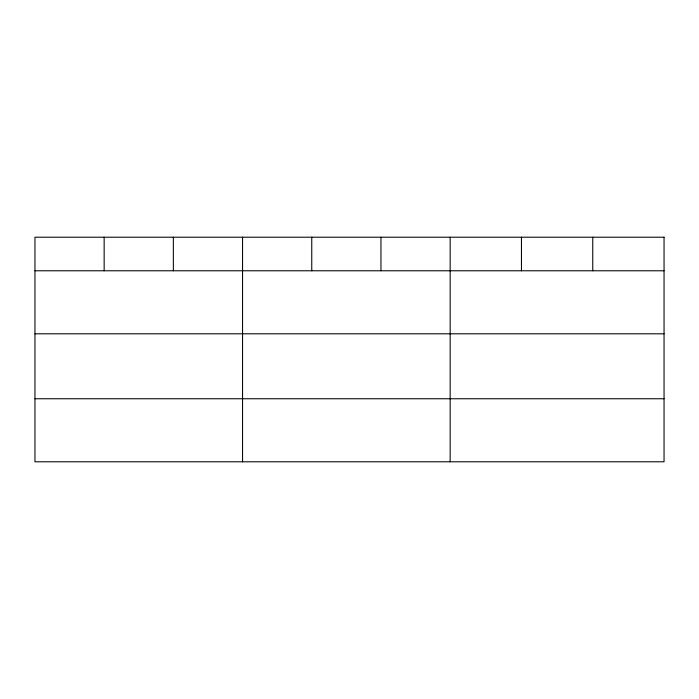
<?xml version="1.0" encoding="UTF-8"?>
<svg xmlns="http://www.w3.org/2000/svg" width="699" height="699" viewBox="0 0 699 699"><rect width="100%" height="100%" fill="white"/><g stroke="black" fill="none" stroke-linecap="round" stroke-linejoin="round"><path stroke-width="1.05" d="M34.95 270.775L664.05 270.775M34.95 333.807L664.05 333.807M34.95 398.753L664.05 398.753M592.752 237.214L592.752 270.775M521.454 237.214L521.454 270.775M450.156 237.214L450.156 461.786M380.955 237.214L380.955 270.775M311.754 237.214L311.754 270.775M242.553 237.214L242.553 461.786M173.352 237.214L173.352 270.775M104.151 237.214L104.151 270.775M664.05 237.214L34.95 237.214L34.95 461.786L664.05 461.786L664.05 237.214"/></g></svg>
